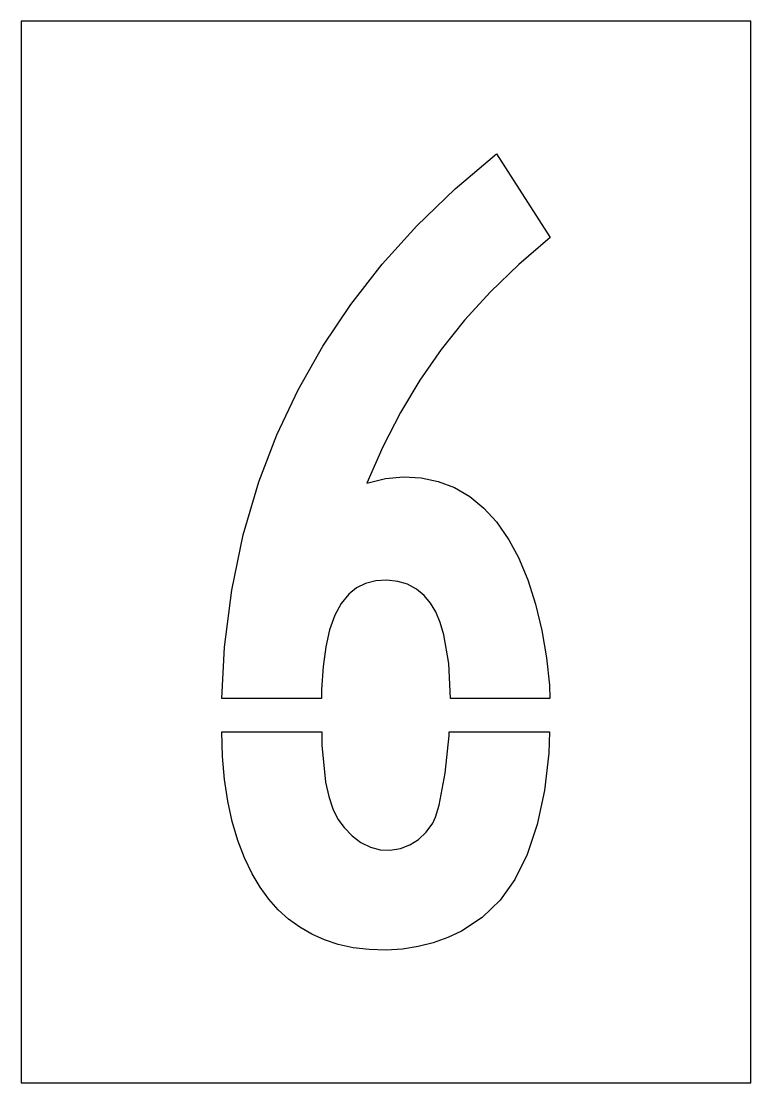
# Model space of a CAD drawing. Extents: x 0 to 11, y 0 to 16.
import ezdxf

# ---------------------------------------------------------------- set-up
doc = ezdxf.new("R2010")
doc.units = 0
doc.layers.add('CUT', color=7, linetype='Continuous')
doc.layers.add('OUTSIDE', color=1, linetype='Continuous')

msp = doc.modelspace()

# ---------------------------------------------------------------- linework, layer by layer
at = {"layer": 'CUT'}
for points in [[(6.3737, 6.754), (6.3187, 6.9349), (6.2498, 7.0959), (6.1704, 7.2304), (6.0765, 7.3447), (5.9602, 7.4423), (5.8262, 7.514), (5.6797, 7.5571), (5.5148, 7.5737), (5.3446, 7.5629), (5.1919, 7.525), (5.0563, 7.4593), (4.9371, 7.365), (4.8232, 7.226), (4.727, 7.0469), (4.6501, 6.8289), (4.5917, 6.5711), (4.5511, 6.2724), (4.5275, 5.9262), (4.5282, 5.7914), (3.0235, 5.7914), (3.0649, 6.5676), (3.1749, 7.4238), (3.3486, 8.2569), (3.5845, 9.0587), (3.8541, 9.765), (4.1741, 10.4444), (4.5458, 11.1001), (4.969, 11.7317), (5.4438, 12.339), (5.9674, 12.9185), (6.5421, 13.4732), (7.1646, 14), (7.9765, 12.7388), (7.5029, 12.3319), (7.0754, 11.9194), (6.6852, 11.4926), (6.3319, 11.0512), (6.0105, 10.5892), (5.7188, 10.1032), (5.4526, 9.5863), (5.2117, 9.0382), (5.4908, 9.1066), (5.765, 9.1341), (6.0315, 9.1201), (6.2884, 9.0651), (6.5332, 8.9698), (6.7634, 8.8348), (6.9768, 8.661), (7.1677, 8.4527), (7.3531, 8.1833), (7.4973, 7.9149), (7.6364, 7.5818), (7.7549, 7.2148), (7.851, 6.8192), (7.9213, 6.4072), (7.9637, 5.9916), (7.9706, 5.7914), (6.4727, 5.7914), (6.448, 6.3172)], [(7.4419, 3.0619), (7.2228, 2.7527), (6.9515, 2.4933), (6.6391, 2.2873), (6.4335, 2.1893), (6.2119, 2.1099), (5.9839, 2.0522), (5.7474, 2.0154), (5.5001, 2), (5.2471, 2.007), (5.0057, 2.0354), (4.7777, 2.0851), (4.5726, 2.1521), (4.3795, 2.2381), (4.1989, 2.3431), (4.0307, 2.4665), (3.875, 2.6086), (3.7319, 2.7688), (3.6015, 2.9472), (3.4821, 3.147), (3.3651, 3.3904), (3.2661, 3.6523), (3.1821, 3.9401), (3.1159, 4.2452), (3.0663, 4.5715), (3.0335, 4.9186), (3.0258, 5.2894), (4.5307, 5.2894), (4.5318, 5.0907), (4.5884, 4.533), (4.6356, 4.3138), (4.6963, 4.129), (4.7722, 3.9745), (4.8669, 3.8462), (4.988, 3.7229), (5.1228, 3.6227), (5.2656, 3.5507), (5.4115, 3.5114), (5.5628, 3.5072), (5.7185, 3.5328), (5.8595, 3.5859), (5.9891, 3.6675), (6.1032, 3.7755), (6.2043, 3.9118), (6.2486, 4.0035), (6.3015, 4.1836), (6.3922, 4.6685), (6.4521, 5.2321), (6.4543, 5.2894), (7.9674, 5.2894), (7.9555, 4.9694), (7.8888, 4.4049), (7.7787, 3.8918), (7.6273, 3.4397)]]:
    msp.add_lwpolyline(points, close=True, dxfattribs=at)
at = {"layer": 'OUTSIDE'}
msp.add_lwpolyline([(0, 0), (11, 0), (11, 16), (0, 16)], close=True, dxfattribs=at)

doc.saveas('drawing.dxf')
